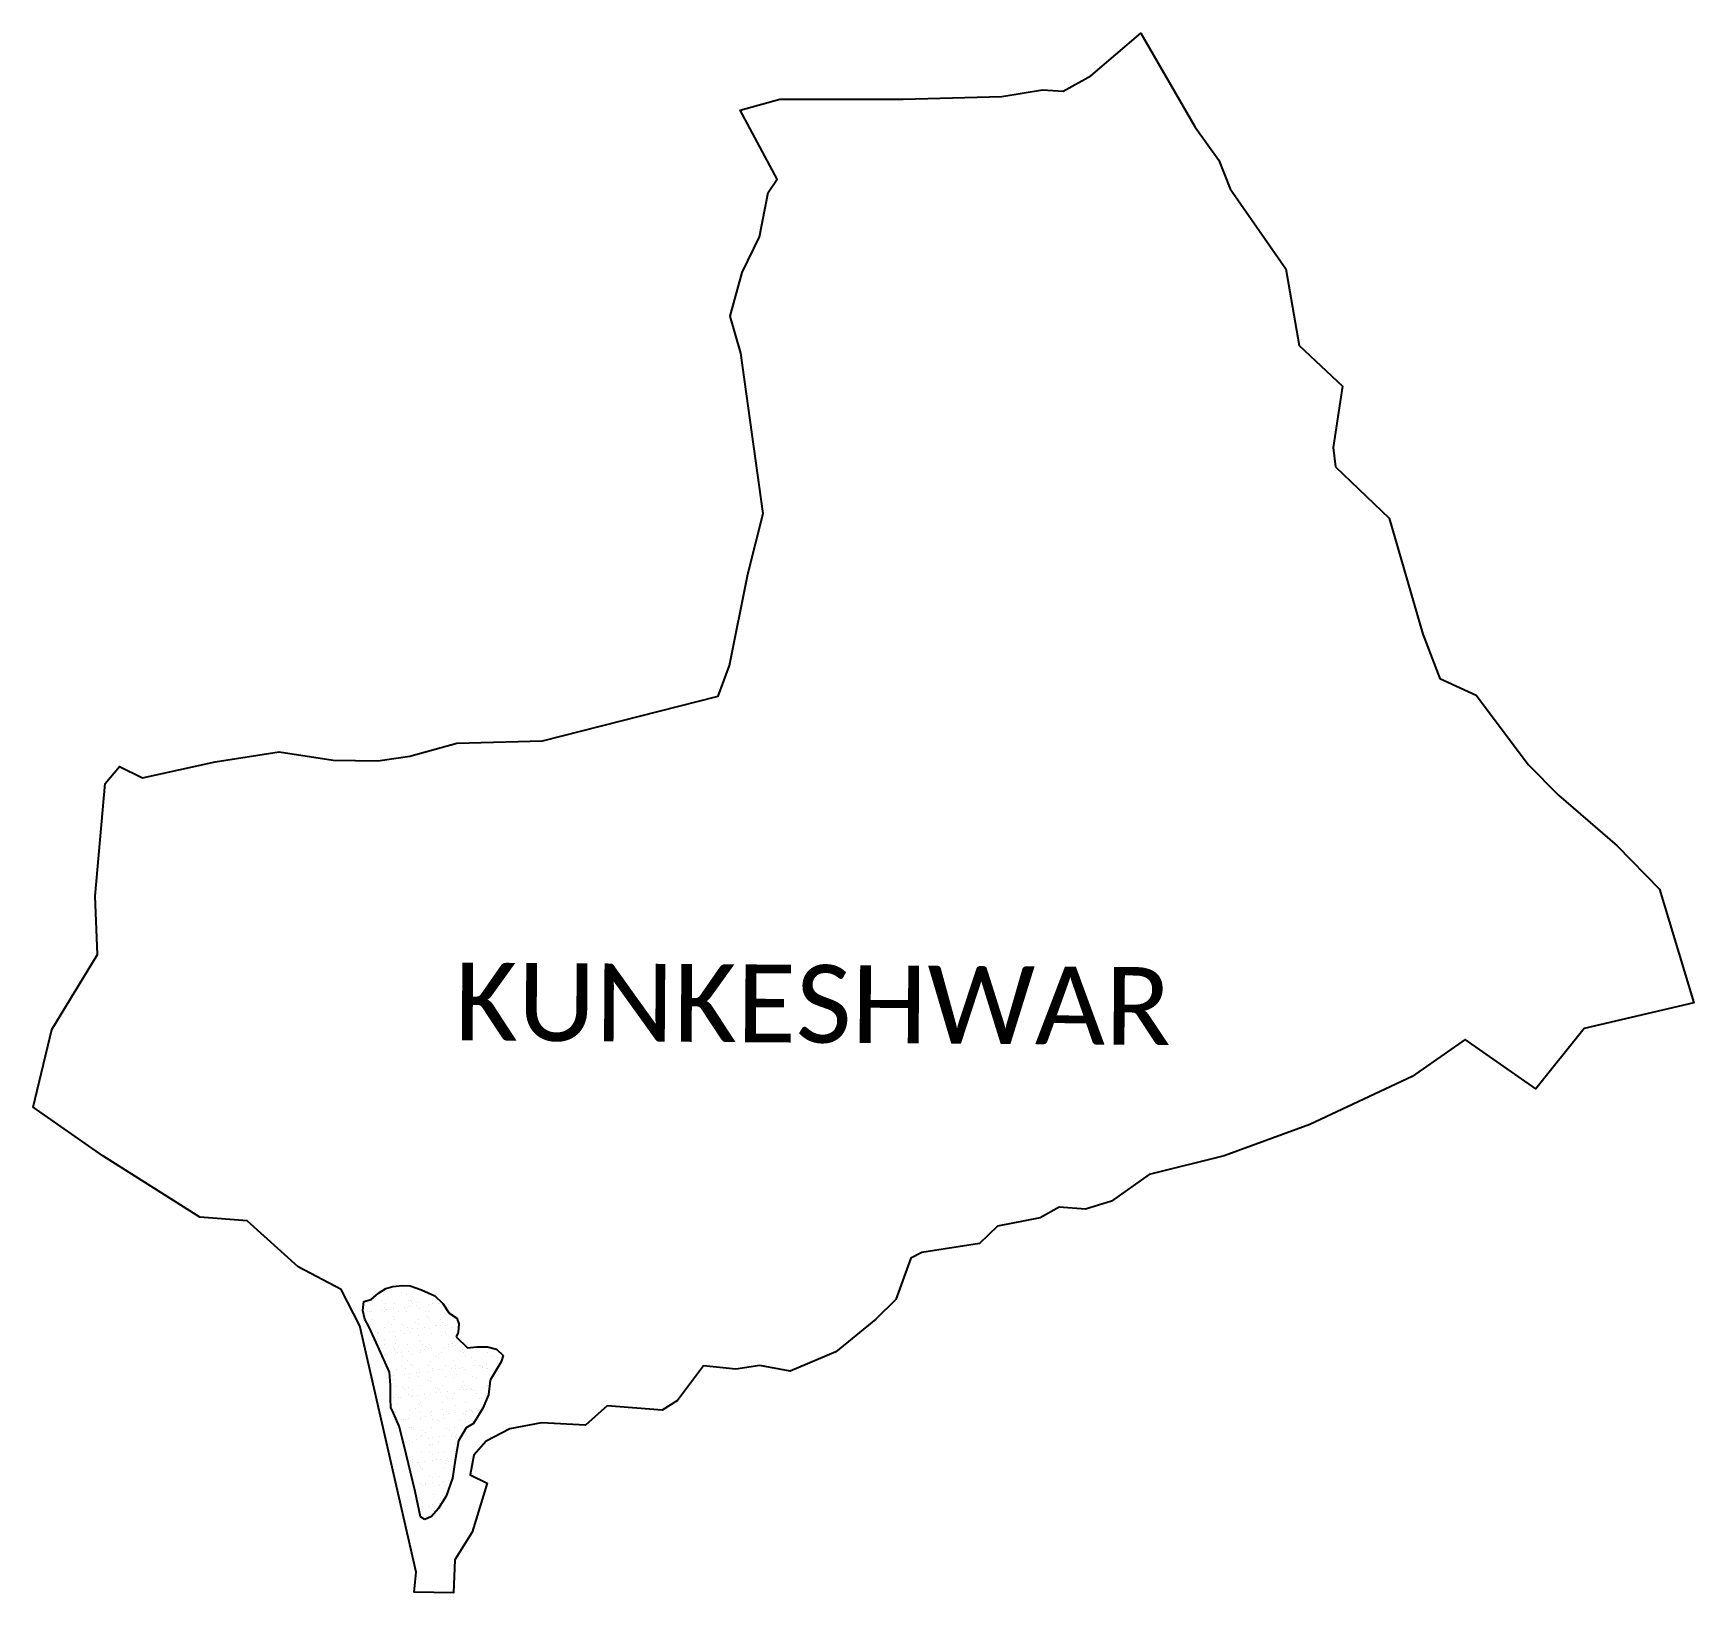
# Model space of a CAD drawing. Header units: metres. Extents: x 327601 to 331451, y 1805680 to 1809296.
import ezdxf

# ---------------------------------------------------------------- set-up
doc = ezdxf.new("R2010")
doc.units = ezdxf.units.M
for name, color, linetype in [('SAND DUNES', 42, 'Continuous'), ('village', 3, 'Continuous'), ('VILLAGE NAME', 250, 'Continuous')]:
    doc.layers.add(name, color=color, linetype=linetype)

msp = doc.modelspace()

# ---------------------------------------------------------------- linework, layer by layer
at = {"color": 3}
msp.add_lwpolyline([(329846.8, 1809149.6), (329940.7, 1809165.1)], dxfattribs=at)
at = {"layer": 'SAND DUNES'}
for p, q in [((328384.7, 1806359.8), (328401.3, 1806374.4)), ((328401.3, 1806374.4), (328418.1, 1806385.5)), ((328418.1, 1806385.5), (328434.6, 1806390.3)), ((328434.6, 1806390.3), (328457.2, 1806392.4)), ((328457.2, 1806392.4), (328474.5, 1806392)), ((328474.5, 1806392), (328501.4, 1806382.5)), ((328501.4, 1806382.5), (328532.2, 1806368.1)), ((328365, 1806334.8), (328367.6, 1806355.3)), ((328369.5, 1806314), (328365, 1806334.8)), ((328367.6, 1806355.3), (328384.7, 1806359.8)), ((328532.2, 1806368.1), (328550.5, 1806350.9)), ((328550.5, 1806350.9), (328565.4, 1806328.3)), ((328379.5, 1806295.6), (328369.5, 1806314)), ((328565.4, 1806328.3), (328582.9, 1806316.6)), ((328582.9, 1806316.6), (328588, 1806303.5)), ((328588, 1806303.5), (328585.9, 1806283.6)), ((328399.6, 1806251.8), (328379.5, 1806295.6)), ((328585.9, 1806283.6), (328581.2, 1806273)), ((328581.2, 1806273), (328608.1, 1806248.1)), ((328426.6, 1806191.3), (328399.6, 1806251.8)), ((328608.1, 1806248.1), (328629, 1806250)), ((328629, 1806250), (328654.1, 1806250.1)), ((328654.1, 1806250.1), (328674.9, 1806244.7)), ((328674.9, 1806244.7), (328690.1, 1806230.4)), ((328690.1, 1806230.4), (328685.7, 1806215.1)), ((328429.3, 1806161.5), (328426.6, 1806191.3)), ((328685.7, 1806215.1), (328660.2, 1806173.1)), ((328429.3, 1806129.7), (328429.3, 1806161.5)), ((328660.2, 1806173.1), (328656.2, 1806138.7)), ((328430, 1806109.8), (328429.3, 1806129.7)), ((328436.3, 1806096.1), (328430, 1806109.8)), ((328643.2, 1806108.2), (328621.8, 1806072.6)), ((328656.2, 1806138.7), (328643.2, 1806108.2)), ((328449.1, 1806065.9), (328436.3, 1806096.1)), ((328460.3, 1806023.9), (328449.1, 1806065.9)), ((328621.8, 1806072.6), (328604.9, 1806062.1)), ((328587.1, 1806032.5), (328579.5, 1805987.7)), ((328604.9, 1806062.1), (328587.1, 1806032.5)), ((328486.1, 1805914.6), (328460.3, 1806023.9)), ((328579.5, 1805987.7), (328573.1, 1805946)), ((328498.4, 1805855.9), (328486.1, 1805914.6)), ((328573.1, 1805946), (328558, 1805904.2)), ((328539.6, 1805874.6), (328524.4, 1805857.1)), ((328558, 1805904.2), (328539.6, 1805874.6)), ((328508.7, 1805849.7), (328498.4, 1805855.9)), ((328524.4, 1805857.1), (328508.7, 1805849.7))]:
    msp.add_line(p, q, dxfattribs=at)
at = {"layer": 'SAND DUNES', "linetype": 'Continuous'}
for p, q in [((328431.3, 1806382.4), (328431.3, 1806382.4)), ((328437.7, 1806389.6), (328437.7, 1806389.6)), ((328444.3, 1806391.2), (328444.3, 1806391.2)), ((328455.2, 1806376.5), (328455.2, 1806376.5)), ((328493.6, 1806382), (328493.6, 1806382)), ((328387.5, 1806351.7), (328387.5, 1806351.7)), ((328394.9, 1806359.4), (328394.9, 1806359.4)), ((328408.5, 1806357.2), (328408.5, 1806357.2)), ((328408.5, 1806335), (328408.5, 1806335)), ((328413.5, 1806371.3), (328413.5, 1806371.3)), ((328414.7, 1806341), (328414.7, 1806341)), ((328416.9, 1806351.8), (328416.9, 1806351.8)), ((328418.3, 1806337.6), (328418.3, 1806337.6)), ((328418.9, 1806336.3), (328418.9, 1806336.3)), ((328435.2, 1806338.3), (328435.2, 1806338.3)), ((328438.7, 1806351.1), (328438.7, 1806351.1)), ((328462.4, 1806341.7), (328462.4, 1806341.7)), ((328465.8, 1806371.6), (328465.8, 1806371.6)), ((328470.7, 1806356.8), (328470.7, 1806356.8)), ((328472.8, 1806343), (328472.8, 1806343)), ((328474.9, 1806358.1), (328474.9, 1806358.1)), ((328478.6, 1806354.7), (328478.6, 1806354.7)), ((328479.1, 1806351.4), (328479.1, 1806351.4)), ((328489.1, 1806345), (328489.1, 1806345)), ((328492.7, 1806352.6), (328492.7, 1806352.6)), ((328495.9, 1806338.6), (328495.9, 1806338.6)), ((328516.3, 1806348.3), (328516.3, 1806348.3)), ((328517, 1806370.9), (328517, 1806370.9)), ((328526.7, 1806349.6), (328526.7, 1806349.6)), ((328533, 1806356.4), (328533, 1806356.4)), ((328541.4, 1806351), (328541.4, 1806351)), ((328543, 1806351.6), (328543, 1806351.6)), ((328545.1, 1806352.9), (328545.1, 1806352.9)), ((328375.3, 1806304.5), (328375.3, 1806304.5)), ((328381.3, 1806331.7), (328381.3, 1806331.7)), ((328384.8, 1806332.5), (328384.8, 1806332.5)), ((328388.5, 1806313.2), (328388.5, 1806313.2)), ((328414.4, 1806332.8), (328414.4, 1806332.8)), ((328424.2, 1806307), (328424.2, 1806307)), ((328432.6, 1806301.5), (328432.6, 1806301.5)), ((328435.6, 1806321.5), (328435.6, 1806321.5)), ((328439.6, 1806312.5), (328439.6, 1806312.5)), ((328447.1, 1806332.2), (328447.1, 1806332.2)), ((328455.4, 1806303.1), (328455.4, 1806303.1)), ((328459, 1806299.7), (328459, 1806299.7)), ((328466.8, 1806333), (328466.8, 1806333)), ((328486.5, 1806306.6), (328486.5, 1806306.6)), ((328493.7, 1806314.1), (328493.7, 1806314.1)), ((328494.9, 1806301.2), (328494.9, 1806301.2)), ((328509.3, 1806331.8), (328509.3, 1806331.8)), ((328515.6, 1806320.2), (328515.6, 1806320.2)), ((328517.9, 1806332.4), (328517.9, 1806332.4)), ((328519.3, 1806316.8), (328519.3, 1806316.8)), ((328534.3, 1806298.8), (328534.3, 1806298.8)), ((328536.6, 1806300.7), (328536.6, 1806300.7)), ((328544.8, 1806300.1), (328544.8, 1806300.1)), ((328546, 1806314.3), (328546, 1806314.3)), ((328548.8, 1806306.2), (328548.8, 1806306.2)), ((328557.2, 1806300.8), (328557.2, 1806300.8)), ((328561, 1806302.1), (328561, 1806302.1)), ((328389.4, 1806274.7), (328389.4, 1806274.7)), ((328395.1, 1806286.1), (328395.1, 1806286.1)), ((328398.8, 1806282.6), (328398.8, 1806282.6)), ((328399.4, 1806282.2), (328399.4, 1806282.2)), ((328400.5, 1806282.3), (328400.5, 1806282.3)), ((328415.4, 1806294.2), (328415.4, 1806294.2)), ((328416, 1806266.6), (328416, 1806266.6)), ((328426.6, 1806285.5), (328426.6, 1806285.5)), ((328437, 1806286.8), (328437, 1806286.8)), ((328440.6, 1806274), (328440.6, 1806274)), ((328453.2, 1806288.8), (328453.2, 1806288.8)), ((328462.8, 1806282), (328462.8, 1806282)), ((328467.7, 1806294.5), (328467.7, 1806294.5)), ((328476.3, 1806283.6), (328476.3, 1806283.6)), ((328480.4, 1806292.2), (328480.4, 1806292.2)), ((328490.9, 1806293.5), (328490.9, 1806293.5)), ((328494.6, 1806275.5), (328494.6, 1806275.5)), ((328496.1, 1806265.2), (328496.1, 1806265.2)), ((328499.7, 1806261.8), (328499.7, 1806261.8)), ((328507.1, 1806295.5), (328507.1, 1806295.5)), ((328518.9, 1806293.8), (328518.9, 1806293.8)), ((328525.1, 1806281.6), (328525.1, 1806281.6)), ((328547, 1806275.8), (328547, 1806275.8)), ((328556.3, 1806282.3), (328556.3, 1806282.3)), ((328560, 1806278.9), (328560, 1806278.9)), ((328572.9, 1806295.4), (328572.9, 1806295.4)), ((328577.3, 1806262.8), (328577.3, 1806262.8)), ((328416.3, 1806255.7), (328416.3, 1806255.7)), ((328416.3, 1806232.1), (328416.3, 1806232.1)), ((328417.4, 1806232.7), (328417.4, 1806232.7)), ((328435.8, 1806248.2), (328435.8, 1806248.2)), ((328439.5, 1806244.8), (328439.5, 1806244.8)), ((328440, 1806256.8), (328440, 1806256.8)), ((328441.6, 1806235.5), (328441.6, 1806235.5)), ((328444.6, 1806236), (328444.6, 1806236)), ((328448.4, 1806251.3), (328448.4, 1806251.3)), ((328455, 1806237.3), (328455, 1806237.3)), ((328456.7, 1806228.7), (328456.7, 1806228.7)), ((328468.7, 1806255.9), (328468.7, 1806255.9)), ((328471.3, 1806239.3), (328471.3, 1806239.3)), ((328478.6, 1806231.8), (328478.6, 1806231.8)), ((328495.6, 1806237), (328495.6, 1806237)), ((328498.5, 1806242.7), (328498.5, 1806242.7)), ((328502.3, 1806256.4), (328502.3, 1806256.4)), ((328508.9, 1806244), (328508.9, 1806244)), ((328510.7, 1806251), (328510.7, 1806251)), ((328517, 1806245.8), (328517, 1806245.8)), ((328519.9, 1806255.3), (328519.9, 1806255.3)), ((328525.2, 1806246), (328525.2, 1806246)), ((328536.8, 1806227.4), (328536.8, 1806227.4)), ((328540.4, 1806224), (328540.4, 1806224)), ((328540.9, 1806231.4), (328540.9, 1806231.4)), ((328547.9, 1806237.2), (328547.9, 1806237.2)), ((328552.4, 1806249.3), (328552.4, 1806249.3)), ((328562.8, 1806250.6), (328562.8, 1806250.6)), ((328564.5, 1806256), (328564.5, 1806256)), ((328572.9, 1806250.6), (328572.9, 1806250.6)), ((328573.9, 1806256.8), (328573.9, 1806256.8)), ((328579.1, 1806252.6), (328579.1, 1806252.6)), ((328597, 1806244.4), (328597, 1806244.4)), ((328599.1, 1806236.6), (328599.1, 1806236.6)), ((328600.7, 1806241), (328600.7, 1806241)), ((328603.1, 1806231), (328603.1, 1806231)), ((328617.9, 1806225), (328617.9, 1806225)), ((328653.1, 1806238.1), (328653.1, 1806238.1)), ((328665.4, 1806230.6), (328665.4, 1806230.6)), ((328417.3, 1806217.1), (328417.3, 1806217.1)), ((328432.1, 1806181.9), (328432.1, 1806181.9)), ((328435.5, 1806183.2), (328435.5, 1806183.2)), ((328442.5, 1806196.9), (328442.5, 1806196.9)), ((328455.7, 1806206.6), (328455.7, 1806206.6)), ((328462.7, 1806186.5), (328462.7, 1806186.5)), ((328464.1, 1806201.1), (328464.1, 1806201.1)), ((328469.6, 1806217.4), (328469.6, 1806217.4)), ((328473.1, 1806187.8), (328473.1, 1806187.8)), ((328476.5, 1806210.3), (328476.5, 1806210.3)), ((328480.2, 1806206.9), (328480.2, 1806206.9)), ((328489.3, 1806189.8), (328489.3, 1806189.8)), ((328494.3, 1806181.5), (328494.3, 1806181.5)), ((328496.5, 1806198.4), (328496.5, 1806198.4)), ((328497.4, 1806190.8), (328497.4, 1806190.8)), ((328516.5, 1806193.2), (328516.5, 1806193.2)), ((328518, 1806206.2), (328518, 1806206.2)), ((328520.8, 1806216.7), (328520.8, 1806216.7)), ((328526.4, 1806200.8), (328526.4, 1806200.8)), ((328527, 1806194.5), (328527, 1806194.5)), ((328543.2, 1806196.5), (328543.2, 1806196.5)), ((328548.9, 1806198.7), (328548.9, 1806198.7)), ((328556.6, 1806181.2), (328556.6, 1806181.2)), ((328557.7, 1806207.9), (328557.7, 1806207.9)), ((328570.4, 1806199.8), (328570.4, 1806199.8)), ((328574.8, 1806218.3), (328574.8, 1806218.3)), ((328577.5, 1806189.5), (328577.5, 1806189.5)), ((328580.3, 1806205.8), (328580.3, 1806205.8)), ((328580.9, 1806201.1), (328580.9, 1806201.1)), ((328581.1, 1806186.1), (328581.1, 1806186.1)), ((328588.7, 1806200.4), (328588.7, 1806200.4)), ((328597.1, 1806203.1), (328597.1, 1806203.1)), ((328600.1, 1806198), (328600.1, 1806198)), ((328618.9, 1806180.8), (328618.9, 1806180.8)), ((328624.3, 1806206.5), (328624.3, 1806206.5)), ((328627.2, 1806218.5), (328627.2, 1806218.5)), ((328634.7, 1806207.8), (328634.7, 1806207.8)), ((328637.7, 1806206.6), (328637.7, 1806206.6)), ((328641.4, 1806203.2), (328641.4, 1806203.2)), ((328642.6, 1806205.4), (328642.6, 1806205.4)), ((328651, 1806209.8), (328651, 1806209.8)), ((328651, 1806200), (328651, 1806200)), ((328654.1, 1806199.6), (328654.1, 1806199.6)), ((328658.6, 1806187.1), (328658.6, 1806187.1)), ((328678.2, 1806213.2), (328678.2, 1806213.2)), ((328678.4, 1806217.9), (328678.4, 1806217.9)), ((328437.2, 1806173.7), (328437.2, 1806173.7)), ((328443.5, 1806158.4), (328443.5, 1806158.4)), ((328456.9, 1806155.3), (328456.9, 1806155.3)), ((328460.6, 1806151.9), (328460.6, 1806151.9)), ((328470.6, 1806178.9), (328470.6, 1806178.9)), ((328471.5, 1806156.4), (328471.5, 1806156.4)), ((328479.9, 1806150.9), (328479.9, 1806150.9)), ((328497.5, 1806159.9), (328497.5, 1806159.9)), ((328517.2, 1806172.4), (328517.2, 1806172.4)), ((328520.9, 1806169), (328520.9, 1806169)), ((328521.8, 1806178.2), (328521.8, 1806178.2)), ((328533.8, 1806156), (328533.8, 1806156)), ((328534.6, 1806143.7), (328534.6, 1806143.7)), ((328538.1, 1806152.9), (328538.1, 1806152.9)), ((328542.2, 1806150.5), (328542.2, 1806150.5)), ((328545, 1806145), (328545, 1806145)), ((328549.9, 1806160.1), (328549.9, 1806160.1)), ((328561.3, 1806147), (328561.3, 1806147)), ((328575.8, 1806179.7), (328575.8, 1806179.7)), ((328588.5, 1806150.3), (328588.5, 1806150.3)), ((328596.1, 1806155.6), (328596.1, 1806155.6)), ((328598.4, 1806170), (328598.4, 1806170)), ((328598.9, 1806151.6), (328598.9, 1806151.6)), ((328601, 1806159.5), (328601, 1806159.5)), ((328604.5, 1806150.2), (328604.5, 1806150.2)), ((328615.2, 1806153.6), (328615.2, 1806153.6)), ((328618.1, 1806151.6), (328618.1, 1806151.6)), ((328621.8, 1806148.2), (328621.8, 1806148.2)), ((328628.1, 1806180), (328628.1, 1806180)), ((328642.4, 1806157), (328642.4, 1806157)), ((328652.8, 1806158.3), (328652.8, 1806158.3)), ((328655, 1806161), (328655, 1806161)), ((328437.2, 1806131.6), (328437.2, 1806131.6)), ((328444.4, 1806119.8), (328444.4, 1806119.8)), ((328447.8, 1806131.7), (328447.8, 1806131.7)), ((328453.5, 1806133.7), (328453.5, 1806133.7)), ((328471.6, 1806140.3), (328471.6, 1806140.3)), ((328477.9, 1806135.8), (328477.9, 1806135.8)), ((328480.7, 1806137), (328480.7, 1806137)), ((328487.3, 1806106.2), (328487.3, 1806106.2)), ((328491.1, 1806138.3), (328491.1, 1806138.3)), ((328497.6, 1806117.4), (328497.6, 1806117.4)), ((328498.5, 1806121.3), (328498.5, 1806121.3)), ((328501.3, 1806114), (328501.3, 1806114)), ((328507.4, 1806140.3), (328507.4, 1806140.3)), ((328510.1, 1806131.3), (328510.1, 1806131.3)), ((328522.7, 1806139.7), (328522.7, 1806139.7)), ((328549.5, 1806105.8), (328549.5, 1806105.8)), ((328550.8, 1806121.6), (328550.8, 1806121.6)), ((328557.9, 1806134.5), (328557.9, 1806134.5)), ((328561.5, 1806131.1), (328561.5, 1806131.1)), ((328572.4, 1806131), (328572.4, 1806131)), ((328576.7, 1806141.2), (328576.7, 1806141.2)), ((328578.8, 1806115), (328578.8, 1806115)), ((328602, 1806120.9), (328602, 1806120.9)), ((328611.8, 1806105.4), (328611.8, 1806105.4)), ((328629.1, 1806141.4), (328629.1, 1806141.4)), ((328633.2, 1806104.1), (328633.2, 1806104.1)), ((328634.7, 1806130.6), (328634.7, 1806130.6)), ((328639.1, 1806132.1), (328639.1, 1806132.1)), ((328437.4, 1806100.4), (328437.4, 1806100.4)), ((328441, 1806096.9), (328441, 1806096.9)), ((328444.9, 1806080.9), (328444.9, 1806080.9)), ((328445.4, 1806081.3), (328445.4, 1806081.3)), ((328455.3, 1806082.1), (328455.3, 1806082.1)), ((328458.3, 1806080.9), (328458.3, 1806080.9)), ((328463.6, 1806081.5), (328463.6, 1806081.5)), ((328471.6, 1806084.2), (328471.6, 1806084.2)), ((328472.5, 1806101.8), (328472.5, 1806101.8)), ((328495.6, 1806100.7), (328495.6, 1806100.7)), ((328498.8, 1806087.5), (328498.8, 1806087.5)), ((328499.4, 1806082.8), (328499.4, 1806082.8)), ((328509.2, 1806088.8), (328509.2, 1806088.8)), ((328518.6, 1806097.9), (328518.6, 1806097.9)), ((328523.7, 1806101.1), (328523.7, 1806101.1)), ((328525.4, 1806090.8), (328525.4, 1806090.8)), ((328525.9, 1806081.1), (328525.9, 1806081.1)), ((328538.3, 1806079.6), (328538.3, 1806079.6)), ((328542, 1806076.1), (328542, 1806076.1)), ((328551.8, 1806083.1), (328551.8, 1806083.1)), ((328552.6, 1806094.2), (328552.6, 1806094.2)), ((328557.9, 1806100.3), (328557.9, 1806100.3)), ((328563.1, 1806095.5), (328563.1, 1806095.5)), ((328577.7, 1806102.6), (328577.7, 1806102.6)), ((328579.3, 1806097.5), (328579.3, 1806097.5)), ((328588.1, 1806080.8), (328588.1, 1806080.8)), ((328598.6, 1806096.6), (328598.6, 1806096.6)), ((328602.2, 1806093.2), (328602.2, 1806093.2)), ((328602.9, 1806082.4), (328602.9, 1806082.4)), ((328606.5, 1806100.8), (328606.5, 1806100.8)), ((328617, 1806102.1), (328617, 1806102.1)), ((328619.5, 1806077.1), (328619.5, 1806077.1)), ((328620.2, 1806100), (328620.2, 1806100)), ((328630.1, 1806102.9), (328630.1, 1806102.9)), ((328462.9, 1806031.4), (328462.9, 1806031.4)), ((328473.3, 1806032.6), (328473.3, 1806032.6)), ((328473.5, 1806063.2), (328473.5, 1806063.2)), ((328478.1, 1806062.5), (328478.1, 1806062.5)), ((328479.3, 1806031.3), (328479.3, 1806031.3)), ((328481.7, 1806059.1), (328481.7, 1806059.1)), ((328489.6, 1806034.7), (328489.6, 1806034.7)), ((328499, 1806043), (328499, 1806043)), ((328500.4, 1806044.3), (328500.4, 1806044.3)), ((328503, 1806055.9), (328503, 1806055.9)), ((328511.4, 1806050.5), (328511.4, 1806050.5)), ((328516.8, 1806038), (328516.8, 1806038)), ((328524.6, 1806062.6), (328524.6, 1806062.6)), ((328527.2, 1806039.3), (328527.2, 1806039.3)), ((328541.6, 1806030.9), (328541.6, 1806030.9)), ((328543.5, 1806041.3), (328543.5, 1806041.3)), ((328552.7, 1806044.5), (328552.7, 1806044.5)), ((328559.3, 1806060.1), (328559.3, 1806060.1)), ((328565.3, 1806055.6), (328565.3, 1806055.6)), ((328570.7, 1806044.7), (328570.7, 1806044.7)), ((328573.7, 1806050.1), (328573.7, 1806050.1)), ((328578.7, 1806064.1), (328578.7, 1806064.1)), ((328579, 1806041.7), (328579, 1806041.7)), ((328581.1, 1806046), (328581.1, 1806046)), ((328582.7, 1806038.3), (328582.7, 1806038.3)), ((328474.4, 1806024.7), (328474.4, 1806024.7)), ((328479.4, 1805988), (328479.4, 1805988)), ((328501.3, 1806005.7), (328501.3, 1806005.7)), ((328518.8, 1806024.6), (328518.8, 1806024.6)), ((328518.8, 1806005.7), (328518.8, 1806005.7)), ((328522.4, 1806021.2), (328522.4, 1806021.2)), ((328525.6, 1806024), (328525.6, 1806024)), ((328527.2, 1806000.3), (328527.2, 1806000.3)), ((328534.9, 1805988.5), (328534.9, 1805988.5)), ((328539.7, 1806005.1), (328539.7, 1806005.1)), ((328545.3, 1805989.8), (328545.3, 1805989.8)), ((328553.7, 1806006), (328553.7, 1806006)), ((328561.5, 1805991.8), (328561.5, 1805991.8)), ((328579.6, 1806025.5), (328579.6, 1806025.5)), ((328581, 1806005.4), (328581, 1806005.4)), ((328475.4, 1805986.1), (328475.4, 1805986.1)), ((328480.6, 1805950.5), (328480.6, 1805950.5)), ((328481, 1805981.9), (328481, 1805981.9)), ((328491.4, 1805983.1), (328491.4, 1805983.1)), ((328495.1, 1805981.1), (328495.1, 1805981.1)), ((328499.2, 1805969.6), (328499.2, 1805969.6)), ((328502.3, 1805967.2), (328502.3, 1805967.2)), ((328502.9, 1805966.2), (328502.9, 1805966.2)), ((328507.7, 1805985.2), (328507.7, 1805985.2)), ((328520.1, 1805950.1), (328520.1, 1805950.1)), ((328526.5, 1805985.5), (328526.5, 1805985.5)), ((328534.5, 1805955.5), (328534.5, 1805955.5)), ((328542.9, 1805950.1), (328542.9, 1805950.1)), ((328554.6, 1805967.4), (328554.6, 1805967.4)), ((328557.4, 1805980.7), (328557.4, 1805980.7)), ((328559.5, 1805986.7), (328559.5, 1805986.7)), ((328563.1, 1805983.3), (328563.1, 1805983.3)), ((328499, 1805932.4), (328499, 1805932.4)), ((328503.2, 1805928.6), (328503.2, 1805928.6)), ((328509.4, 1805933.6), (328509.4, 1805933.6)), ((328510.8, 1805930.9), (328510.8, 1805930.9)), ((328525.7, 1805935.7), (328525.7, 1805935.7)), ((328527.5, 1805946.9), (328527.5, 1805946.9)), ((328539.9, 1805931.7), (328539.9, 1805931.7)), ((328543.6, 1805928.3), (328543.6, 1805928.3)), ((328552.9, 1805939), (328552.9, 1805939)), ((328555.6, 1805928.9), (328555.6, 1805928.9)), ((328560.8, 1805912.3), (328560.8, 1805912.3)), ((328563.3, 1805940.3), (328563.3, 1805940.3)), ((328488, 1805905.7), (328488, 1805905.7)), ((328496.4, 1805900.3), (328496.4, 1805900.3)), ((328500.6, 1805895.2), (328500.6, 1805895.2)), ((328504.2, 1805890.1), (328504.2, 1805890.1)), ((328517.1, 1805882.9), (328517.1, 1805882.9)), ((328520.3, 1805876.8), (328520.3, 1805876.8)), ((328524, 1805873.4), (328524, 1805873.4)), ((328526.6, 1805880.7), (328526.6, 1805880.7)), ((328527.5, 1805884.2), (328527.5, 1805884.2)), ((328528.5, 1805908.4), (328528.5, 1805908.4)), ((328543.8, 1805886.2), (328543.8, 1805886.2)), ((328550.3, 1805905.3), (328550.3, 1805905.3)), ((328503.8, 1805855.5), (328503.8, 1805855.5)), ((328529.4, 1805869.8), (328529.4, 1805869.8))]:
    msp.add_line(p, q, dxfattribs=at)
at = {"layer": 'village', "color": 3}
for points in [[(329940.7, 1809165.1, 0), (329989, 1809161.4, 0), (330052.7, 1809197.3, 0), (330169.1, 1809296, 0), (330295.2, 1809078.3, 0), (330350.1, 1809001.8, 0), (330376.4, 1808935.1, 0), (330505.1, 1808749.9, 0), (330536.2, 1808572.1, 0), (330636.2, 1808477.4, 0), (330614.8, 1808335.3, 0), (330620.3, 1808290.9, 0)], [(330620.3, 1808290.9, 0), (330744.6, 1808171.6, 0), (330823.1, 1807902.4, 0), (330862.3, 1807799.7, 0), (330946.2, 1807760.9, 0), (331067.4, 1807599.4, 0), (331137, 1807529.2, 0), (331273.6, 1807411.7, 0), (331371.6, 1807311, 0), (331451, 1807048.1, 0), (331196.6, 1806988.3, 0), (331084.7, 1806848.6, 0), (330921.1, 1806962.8, 0), (330798.4, 1806876.8, 0), (330560.9, 1806765.6, 0), (330361.8, 1806692.7, 0), (330188, 1806649.7, 0), (330100.9, 1806588.2, 0), (330040.5, 1806569.3, 0), (329979.5, 1806574, 0), (329935.2, 1806549.6, 0), (329836.9, 1806529.8, 0), (329795.1, 1806489.8, 0), (329661.3, 1806469.2, 0), (329635.4, 1806455.4, 0), (329600.7, 1806360, 0), (329554.6, 1806314, 0), (329461.5, 1806238.9, 0), (329355.9, 1806193.9, 0), (329285.2, 1806206.9, 0), (329230, 1806198.6, 0), (329154.9, 1806206.4, 0), (329095, 1806125.5, 0), (329059.1, 1806103.7, 0), (328931.2, 1806113.1, 0), (328881.2, 1806068.9, 0), (328779.2, 1806073.7, 0), (328706.2, 1806059.9, 0), (328650.7, 1806031.5, 0), (328622.4, 1805999.1, 0), (328613.9, 1805953.7, 0), (328653.4, 1805934.3, 0), (328618.3, 1805820.1, 0), (328578.2, 1805756.2, 0), (328574.9, 1805679.9, 0), (328483.7, 1805681.3, 0), (328489.1, 1805728, 0), (328358.4, 1806298.6, 0), (328314.7, 1806383.1, 0), (328215.2, 1806435.9, 0), (328097, 1806542.5, 0), (327987.2, 1806550.6, 0), (327762.2, 1806692.7, 0), (327600.8, 1806806.1, 0), (327643.7, 1806985.6, 0), (327750.2, 1807159.5, 0), (327744.5, 1807295.4, 0), (327767.3, 1807556.3, 0), (327801, 1807595.6, 0), (327854.5, 1807569.7, 0), (328022.3, 1807606.5, 0), (328171.4, 1807629.4, 0), (328296.1, 1807610.7, 0), (328400, 1807609.1, 0), (328473.8, 1807619.9, 0), (328583.3, 1807650.1, 0), (328781.6, 1807655.6, 0), (329188.9, 1807758.9, 0), (329215.4, 1807830.2, 0), (329257.7, 1808041.6, 0), (329292.9, 1808182.3, 0), (329241.6, 1808553.8, 0), (329216.7, 1808640.1, 0), (329244.7, 1808741.5, 0), (329284.5, 1808823.5, 0), (329305.1, 1808927, 0), (329325.6, 1808957.7, 0), (329240.1, 1809117.3, 0), (329332.1, 1809142.8, 0), (329617.6, 1809142.8, 0), (329846.8, 1809149.6, 0)]]:
    msp.add_polyline3d(points, dxfattribs=at)

# ---------------------------------------------------------------- texts
at = {"layer": 'VILLAGE NAME', "insert": (328578.8, 1807141.4), "char_height": 180.345, "attachment_point": 1, "rotation": 359.6139}
msp.add_mtext_dynamic_manual_height_columns('{\\fCalibri|b0|i0|c0|p34;KUNKESHWAR}', width=3252.397, gutter_width=901.7, heights=[0], dxfattribs=at)

doc.saveas('drawing.dxf')
